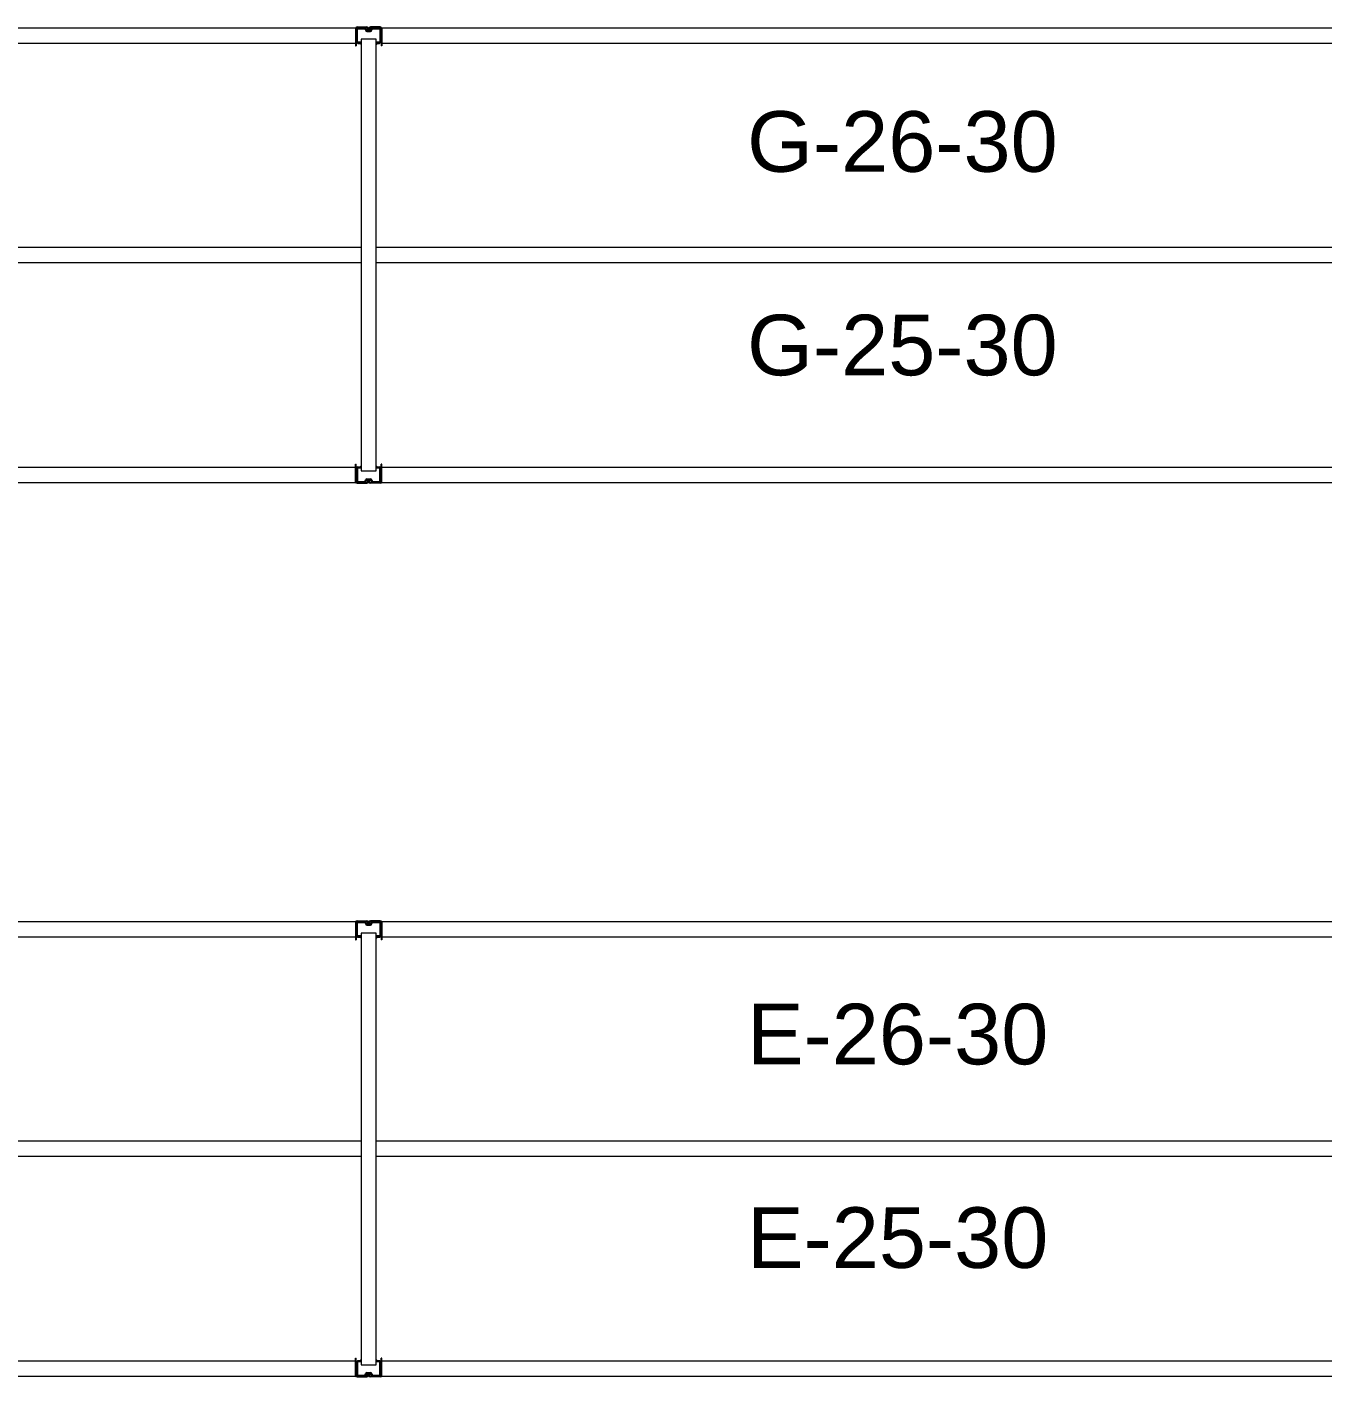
# Model space of a CAD drawing. Header units: inches. Extents: x 2743 to 10591, y -1604 to 5792.
# Drawn here: x 3817.1 to 3988.2, y 137.6 to 315.8 of the extents above; entities that cross this region are included whole.
import ezdxf

# ---------------------------------------------------------------- set-up
doc = ezdxf.new("R2010")
doc.units = ezdxf.units.IN
doc.header["$LTSCALE"] = 0.1875
doc.header["$MEASUREMENT"] = 0
for name, color, linetype, lineweight in [('22 Dimension', 7, 'Continuous', 5), ('32 Echelle', 160, 'Continuous', 15), ('33 Poutre', 30, 'Continuous', 15)]:
    doc.layers.add(name, color=color, linetype=linetype, lineweight=lineweight)
doc.styles.add('arial', font='')
doc.styles.get('arial').set_extended_font_data('Arial')

msp = doc.modelspace()

# ---------------------------------------------------------------- hatches: boundary and pattern name
at = {"layer": '32 Echelle'}
for points in [[(3861.20882, 313.49574), (3861.20882, 313.68324), (3861.02132, 313.68324)], [(3861.20882, 313.49574), (3861.20882, 313.68324), (3861.02132, 313.68324)], [(3861.20882, 313.49574), (3861.20882, 313.68324), (3861.02132, 313.68324)], [(3863.20882, 313.49574), (3863.20882, 313.68324), (3863.39632, 313.68324)], [(3863.20882, 313.49574), (3863.20882, 313.68324), (3863.39632, 313.68324)], [(3863.20882, 313.49574), (3863.20882, 313.68324), (3863.39632, 313.68324)], [(3861.20882, 257.87074), (3861.20882, 257.68324), (3861.02132, 257.68324)], [(3861.20882, 257.87074), (3861.20882, 257.68324), (3861.02132, 257.68324)], [(3861.20882, 257.87074), (3861.20882, 257.68324), (3861.02132, 257.68324)], [(3863.20882, 257.87074), (3863.20882, 257.68324), (3863.39632, 257.68324)], [(3863.20882, 257.87074), (3863.20882, 257.68324), (3863.39632, 257.68324)], [(3863.20882, 257.87074), (3863.20882, 257.68324), (3863.39632, 257.68324)], [(3861.20882, 195.49574), (3861.20882, 195.68324), (3861.02132, 195.68324)], [(3861.20882, 195.49574), (3861.20882, 195.68324), (3861.02132, 195.68324)], [(3861.20882, 195.49574), (3861.20882, 195.68324), (3861.02132, 195.68324)], [(3863.20882, 195.49574), (3863.20882, 195.68324), (3863.39632, 195.68324)], [(3863.20882, 195.49574), (3863.20882, 195.68324), (3863.39632, 195.68324)], [(3863.20882, 195.49574), (3863.20882, 195.68324), (3863.39632, 195.68324)], [(3861.20882, 139.87074), (3861.20882, 139.68324), (3861.02132, 139.68324)], [(3861.20882, 139.87074), (3861.20882, 139.68324), (3861.02132, 139.68324)], [(3861.20882, 139.87074), (3861.20882, 139.68324), (3861.02132, 139.68324)], [(3863.20882, 139.87074), (3863.20882, 139.68324), (3863.39632, 139.68324)], [(3863.20882, 139.87074), (3863.20882, 139.68324), (3863.39632, 139.68324)], [(3863.20882, 139.87074), (3863.20882, 139.68324), (3863.39632, 139.68324)]]:
    msp.add_hatch(color=256, dxfattribs=at).paths.add_polyline_path(points)

# ---------------------------------------------------------------- linework, layer by layer
at = {"layer": '22 Dimension'}
for p, q in [((3861.20882, 286.68324), (3715.58382, 286.68324)), ((4008.83382, 286.68324), (3863.20882, 286.68324)), ((3861.20882, 284.68324), (3715.58382, 284.68324)), ((4008.83382, 284.68324), (3863.20882, 284.68324)), ((3861.20882, 168.68324), (3715.58382, 168.68324)), ((4008.83382, 168.68324), (3863.20882, 168.68324)), ((3861.20882, 166.68324), (3715.58382, 166.68324)), ((4008.83382, 166.68324), (3863.20882, 166.68324))]:
    msp.add_line(p, q, dxfattribs=at)
at = {"layer": '32 Echelle', "linetype": 'Continuous', "lineweight": 25}
for p, q in [((3860.58386, 315.49949), (3860.58386, 313.86699)), ((3860.58386, 315.49949), (3860.58386, 313.86699)), ((3860.58386, 315.49949), (3860.58386, 313.86699)), ((3860.67386, 313.86699), (3860.67386, 315.49949)), ((3860.67386, 313.86699), (3860.67386, 315.49949)), ((3860.67386, 313.86699), (3860.67386, 315.49949)), ((3861.69645, 315.68324), (3860.76761, 315.68324)), ((3861.69645, 315.68324), (3860.76761, 315.68324)), ((3861.69645, 315.68324), (3860.76761, 315.68324)), ((3860.76761, 315.59324), (3861.69645, 315.59324)), ((3860.76761, 315.59324), (3861.69645, 315.59324)), ((3860.76761, 315.59324), (3861.69645, 315.59324)), ((3861.7861, 315.5269), (3861.83001, 315.38326)), ((3861.7861, 315.5269), (3861.83001, 315.38326)), ((3861.7861, 315.5269), (3861.83001, 315.38326)), ((3861.91608, 315.40958), (3861.87217, 315.55321)), ((3861.91608, 315.40958), (3861.87217, 315.55321)), ((3861.91608, 315.40958), (3861.87217, 315.55321)), ((3862.54547, 315.55321), (3862.50155, 315.40958)), ((3862.54547, 315.55321), (3862.50155, 315.40958)), ((3862.54547, 315.55321), (3862.50155, 315.40958)), ((3862.58762, 315.38326), (3862.63153, 315.5269)), ((3862.58762, 315.38326), (3862.63153, 315.5269)), ((3862.58762, 315.38326), (3862.63153, 315.5269)), ((3863.65002, 315.68324), (3862.72119, 315.68324)), ((3863.65002, 315.68324), (3862.72119, 315.68324)), ((3863.65002, 315.68324), (3862.72119, 315.68324)), ((3862.72119, 315.59324), (3863.65002, 315.59324)), ((3862.72119, 315.59324), (3863.65002, 315.59324)), ((3862.72119, 315.59324), (3863.65002, 315.59324)), ((3863.74377, 315.49949), (3863.74377, 313.86699)), ((3863.74377, 315.49949), (3863.74377, 313.86699)), ((3863.74377, 315.49949), (3863.74377, 313.86699)), ((3863.83377, 313.86699), (3863.83377, 315.49949)), ((3863.83377, 313.86699), (3863.83377, 315.49949)), ((3863.83377, 313.86699), (3863.83377, 315.49949)), ((3861.18386, 313.77324), (3860.76761, 313.77324)), ((3861.18386, 313.77324), (3860.76761, 313.77324)), ((3861.18386, 313.77324), (3860.76761, 313.77324)), ((3861.18386, 313.68324), (3861.18386, 313.77324)), ((3861.18386, 313.68324), (3861.18386, 313.77324)), ((3861.18386, 313.68324), (3861.18386, 313.77324)), ((3862.4119, 315.34324), (3862.00573, 315.34324)), ((3862.4119, 315.34324), (3862.00573, 315.34324)), ((3862.4119, 315.34324), (3862.00573, 315.34324)), ((3862.00573, 315.25324), (3862.4119, 315.25324)), ((3862.00573, 315.25324), (3862.4119, 315.25324)), ((3862.00573, 315.25324), (3862.4119, 315.25324)), ((3863.65002, 313.77324), (3863.23377, 313.77324)), ((3863.23377, 313.77324), (3863.23377, 313.68324)), ((3863.65002, 313.77324), (3863.23377, 313.77324)), ((3863.23377, 313.77324), (3863.23377, 313.68324)), ((3863.65002, 313.77324), (3863.23377, 313.77324)), ((3863.23377, 313.77324), (3863.23377, 313.68324)), ((3860.76761, 313.68324), (3861.18386, 313.68324)), ((3860.76761, 313.68324), (3861.18386, 313.68324)), ((3860.76761, 313.68324), (3861.18386, 313.68324)), ((3863.23377, 313.68324), (3863.65002, 313.68324)), ((3863.23377, 313.68324), (3863.65002, 313.68324)), ((3863.23377, 313.68324), (3863.65002, 313.68324)), ((3860.58386, 255.86699), (3860.58386, 257.49949)), ((3860.58386, 255.86699), (3860.58386, 257.49949)), ((3860.58386, 255.86699), (3860.58386, 257.49949)), ((3860.67386, 257.49949), (3860.67386, 255.86699)), ((3860.67386, 257.49949), (3860.67386, 255.86699)), ((3860.67386, 257.49949), (3860.67386, 255.86699)), ((3860.76761, 257.68324), (3861.18386, 257.68324)), ((3860.76761, 257.68324), (3861.18386, 257.68324)), ((3860.76761, 257.68324), (3861.18386, 257.68324)), ((3861.18386, 257.59324), (3860.76761, 257.59324)), ((3861.18386, 257.59324), (3860.76761, 257.59324)), ((3861.18386, 257.59324), (3860.76761, 257.59324)), ((3861.18386, 257.68324), (3861.18386, 257.59324)), ((3861.18386, 257.68324), (3861.18386, 257.59324)), ((3861.18386, 257.68324), (3861.18386, 257.59324)), ((3863.23377, 257.68324), (3863.65002, 257.68324)), ((3863.23377, 257.59324), (3863.23377, 257.68324)), ((3863.23377, 257.68324), (3863.65002, 257.68324)), ((3863.23377, 257.59324), (3863.23377, 257.68324)), ((3863.23377, 257.68324), (3863.65002, 257.68324)), ((3863.23377, 257.59324), (3863.23377, 257.68324)), ((3863.65002, 257.59324), (3863.23377, 257.59324)), ((3863.65002, 257.59324), (3863.23377, 257.59324)), ((3863.65002, 257.59324), (3863.23377, 257.59324)), ((3863.74377, 255.86699), (3863.74377, 257.49949)), ((3863.74377, 255.86699), (3863.74377, 257.49949)), ((3863.74377, 255.86699), (3863.74377, 257.49949)), ((3863.83377, 257.49949), (3863.83377, 255.86699)), ((3863.83377, 257.49949), (3863.83377, 255.86699)), ((3863.83377, 257.49949), (3863.83377, 255.86699)), ((3860.76761, 255.77324), (3861.69645, 255.77324)), ((3860.76761, 255.77324), (3861.69645, 255.77324)), ((3860.76761, 255.77324), (3861.69645, 255.77324)), ((3861.69645, 255.68324), (3860.76761, 255.68324)), ((3861.69645, 255.68324), (3860.76761, 255.68324)), ((3861.69645, 255.68324), (3860.76761, 255.68324)), ((3861.7861, 255.83958), (3861.83001, 255.98321)), ((3861.7861, 255.83958), (3861.83001, 255.98321)), ((3861.7861, 255.83958), (3861.83001, 255.98321)), ((3861.91608, 255.9569), (3861.87217, 255.81326)), ((3861.91608, 255.9569), (3861.87217, 255.81326)), ((3861.91608, 255.9569), (3861.87217, 255.81326)), ((3862.00573, 256.11324), (3862.4119, 256.11324)), ((3862.00573, 256.11324), (3862.4119, 256.11324)), ((3862.00573, 256.11324), (3862.4119, 256.11324)), ((3862.4119, 256.02324), (3862.00573, 256.02324)), ((3862.4119, 256.02324), (3862.00573, 256.02324)), ((3862.4119, 256.02324), (3862.00573, 256.02324)), ((3862.54547, 255.81326), (3862.50155, 255.9569)), ((3862.54547, 255.81326), (3862.50155, 255.9569)), ((3862.54547, 255.81326), (3862.50155, 255.9569)), ((3862.58762, 255.98321), (3862.63153, 255.83958)), ((3862.58762, 255.98321), (3862.63153, 255.83958)), ((3862.58762, 255.98321), (3862.63153, 255.83958)), ((3862.72119, 255.77324), (3863.65002, 255.77324)), ((3862.72119, 255.77324), (3863.65002, 255.77324)), ((3862.72119, 255.77324), (3863.65002, 255.77324)), ((3863.65002, 255.68324), (3862.72119, 255.68324)), ((3863.65002, 255.68324), (3862.72119, 255.68324)), ((3863.65002, 255.68324), (3862.72119, 255.68324)), ((3860.58386, 197.49949), (3860.58386, 195.86699)), ((3860.58386, 197.49949), (3860.58386, 195.86699)), ((3860.58386, 197.49949), (3860.58386, 195.86699)), ((3860.67386, 195.86699), (3860.67386, 197.49949)), ((3860.67386, 195.86699), (3860.67386, 197.49949)), ((3860.67386, 195.86699), (3860.67386, 197.49949)), ((3861.69645, 197.68324), (3860.76761, 197.68324)), ((3861.69645, 197.68324), (3860.76761, 197.68324)), ((3861.69645, 197.68324), (3860.76761, 197.68324)), ((3860.76761, 197.59324), (3861.69645, 197.59324)), ((3860.76761, 197.59324), (3861.69645, 197.59324)), ((3860.76761, 197.59324), (3861.69645, 197.59324)), ((3861.7861, 197.5269), (3861.83001, 197.38326)), ((3861.7861, 197.5269), (3861.83001, 197.38326)), ((3861.7861, 197.5269), (3861.83001, 197.38326)), ((3861.91608, 197.40958), (3861.87217, 197.55321)), ((3861.91608, 197.40958), (3861.87217, 197.55321)), ((3861.91608, 197.40958), (3861.87217, 197.55321)), ((3862.4119, 197.34324), (3862.00573, 197.34324)), ((3862.4119, 197.34324), (3862.00573, 197.34324)), ((3862.4119, 197.34324), (3862.00573, 197.34324)), ((3862.00573, 197.25324), (3862.4119, 197.25324)), ((3862.00573, 197.25324), (3862.4119, 197.25324)), ((3862.00573, 197.25324), (3862.4119, 197.25324)), ((3862.54547, 197.55321), (3862.50155, 197.40958)), ((3862.54547, 197.55321), (3862.50155, 197.40958)), ((3862.54547, 197.55321), (3862.50155, 197.40958)), ((3862.58762, 197.38326), (3862.63153, 197.5269)), ((3862.58762, 197.38326), (3862.63153, 197.5269)), ((3862.58762, 197.38326), (3862.63153, 197.5269)), ((3863.65002, 197.68324), (3862.72119, 197.68324)), ((3863.65002, 197.68324), (3862.72119, 197.68324)), ((3863.65002, 197.68324), (3862.72119, 197.68324)), ((3862.72119, 197.59324), (3863.65002, 197.59324)), ((3862.72119, 197.59324), (3863.65002, 197.59324)), ((3862.72119, 197.59324), (3863.65002, 197.59324)), ((3863.74377, 197.49949), (3863.74377, 195.86699)), ((3863.74377, 197.49949), (3863.74377, 195.86699)), ((3863.74377, 197.49949), (3863.74377, 195.86699)), ((3863.83377, 195.86699), (3863.83377, 197.49949)), ((3863.83377, 195.86699), (3863.83377, 197.49949)), ((3863.83377, 195.86699), (3863.83377, 197.49949)), ((3861.18386, 195.77324), (3860.76761, 195.77324)), ((3861.18386, 195.77324), (3860.76761, 195.77324)), ((3861.18386, 195.77324), (3860.76761, 195.77324)), ((3860.76761, 195.68324), (3861.18386, 195.68324)), ((3860.76761, 195.68324), (3861.18386, 195.68324)), ((3860.76761, 195.68324), (3861.18386, 195.68324)), ((3861.18386, 195.68324), (3861.18386, 195.77324)), ((3861.18386, 195.68324), (3861.18386, 195.77324)), ((3861.18386, 195.68324), (3861.18386, 195.77324)), ((3863.65002, 195.77324), (3863.23377, 195.77324)), ((3863.23377, 195.77324), (3863.23377, 195.68324)), ((3863.65002, 195.77324), (3863.23377, 195.77324)), ((3863.23377, 195.77324), (3863.23377, 195.68324)), ((3863.65002, 195.77324), (3863.23377, 195.77324)), ((3863.23377, 195.77324), (3863.23377, 195.68324)), ((3863.23377, 195.68324), (3863.65002, 195.68324)), ((3863.23377, 195.68324), (3863.65002, 195.68324)), ((3863.23377, 195.68324), (3863.65002, 195.68324)), ((3860.58386, 137.86699), (3860.58386, 139.49949)), ((3860.58386, 137.86699), (3860.58386, 139.49949)), ((3860.58386, 137.86699), (3860.58386, 139.49949)), ((3860.67386, 139.49949), (3860.67386, 137.86699)), ((3860.67386, 139.49949), (3860.67386, 137.86699)), ((3860.67386, 139.49949), (3860.67386, 137.86699)), ((3860.76761, 139.68324), (3861.18386, 139.68324)), ((3860.76761, 139.68324), (3861.18386, 139.68324)), ((3860.76761, 139.68324), (3861.18386, 139.68324)), ((3861.18386, 139.59324), (3860.76761, 139.59324)), ((3861.18386, 139.59324), (3860.76761, 139.59324)), ((3861.18386, 139.59324), (3860.76761, 139.59324)), ((3861.18386, 139.68324), (3861.18386, 139.59324)), ((3861.18386, 139.68324), (3861.18386, 139.59324)), ((3861.18386, 139.68324), (3861.18386, 139.59324)), ((3863.23377, 139.68324), (3863.65002, 139.68324)), ((3863.23377, 139.59324), (3863.23377, 139.68324)), ((3863.23377, 139.68324), (3863.65002, 139.68324)), ((3863.23377, 139.59324), (3863.23377, 139.68324)), ((3863.23377, 139.68324), (3863.65002, 139.68324)), ((3863.23377, 139.59324), (3863.23377, 139.68324)), ((3863.65002, 139.59324), (3863.23377, 139.59324)), ((3863.65002, 139.59324), (3863.23377, 139.59324)), ((3863.65002, 139.59324), (3863.23377, 139.59324)), ((3863.74377, 137.86699), (3863.74377, 139.49949)), ((3863.74377, 137.86699), (3863.74377, 139.49949)), ((3863.74377, 137.86699), (3863.74377, 139.49949)), ((3863.83377, 139.49949), (3863.83377, 137.86699)), ((3863.83377, 139.49949), (3863.83377, 137.86699)), ((3863.83377, 139.49949), (3863.83377, 137.86699)), ((3860.76761, 137.77324), (3861.69645, 137.77324)), ((3860.76761, 137.77324), (3861.69645, 137.77324)), ((3860.76761, 137.77324), (3861.69645, 137.77324)), ((3861.69645, 137.68324), (3860.76761, 137.68324)), ((3861.69645, 137.68324), (3860.76761, 137.68324)), ((3861.69645, 137.68324), (3860.76761, 137.68324)), ((3861.7861, 137.83958), (3861.83001, 137.98321)), ((3861.7861, 137.83958), (3861.83001, 137.98321)), ((3861.7861, 137.83958), (3861.83001, 137.98321)), ((3861.91608, 137.9569), (3861.87217, 137.81326)), ((3861.91608, 137.9569), (3861.87217, 137.81326)), ((3861.91608, 137.9569), (3861.87217, 137.81326)), ((3862.00573, 138.11324), (3862.4119, 138.11324)), ((3862.00573, 138.11324), (3862.4119, 138.11324)), ((3862.00573, 138.11324), (3862.4119, 138.11324)), ((3862.4119, 138.02324), (3862.00573, 138.02324)), ((3862.4119, 138.02324), (3862.00573, 138.02324)), ((3862.4119, 138.02324), (3862.00573, 138.02324)), ((3862.54547, 137.81326), (3862.50155, 137.9569)), ((3862.54547, 137.81326), (3862.50155, 137.9569)), ((3862.54547, 137.81326), (3862.50155, 137.9569)), ((3862.58762, 137.98321), (3862.63153, 137.83958)), ((3862.58762, 137.98321), (3862.63153, 137.83958)), ((3862.58762, 137.98321), (3862.63153, 137.83958)), ((3862.72119, 137.77324), (3863.65002, 137.77324)), ((3862.72119, 137.77324), (3863.65002, 137.77324)), ((3862.72119, 137.77324), (3863.65002, 137.77324)), ((3863.65002, 137.68324), (3862.72119, 137.68324)), ((3863.65002, 137.68324), (3862.72119, 137.68324)), ((3863.65002, 137.68324), (3862.72119, 137.68324))]:
    msp.add_line(p, q, dxfattribs=at)
at = {"layer": '32 Echelle'}
for p, q in [((3863.20882, 314.18324), (3861.20882, 314.18324)), ((3861.20882, 314.18324), (3861.20882, 257.18324)), ((3863.20882, 314.18324), (3861.20882, 314.18324)), ((3861.20882, 314.18324), (3861.20882, 257.18324)), ((3863.20882, 314.18324), (3861.20882, 314.18324)), ((3861.20882, 314.18324), (3861.20882, 257.18324)), ((3863.20882, 257.18324), (3863.20882, 314.18324)), ((3863.20882, 257.18324), (3863.20882, 314.18324)), ((3863.20882, 257.18324), (3863.20882, 314.18324)), ((3861.20882, 313.68324), (3861.02132, 313.68324)), ((3861.20882, 313.49574), (3861.02132, 313.68324)), ((3861.20882, 313.68324), (3861.02132, 313.68324)), ((3861.20882, 313.49574), (3861.02132, 313.68324)), ((3861.20882, 313.68324), (3861.02132, 313.68324)), ((3861.20882, 313.49574), (3861.02132, 313.68324)), ((3861.20882, 313.49574), (3861.20882, 313.68324)), ((3861.20882, 313.49574), (3861.20882, 313.68324)), ((3861.20882, 313.49574), (3861.20882, 313.68324)), ((3863.20882, 313.68324), (3863.39632, 313.68324)), ((3863.20882, 313.49574), (3863.20882, 313.68324)), ((3863.20882, 313.49574), (3863.39632, 313.68324)), ((3863.20882, 313.68324), (3863.39632, 313.68324)), ((3863.20882, 313.49574), (3863.20882, 313.68324)), ((3863.20882, 313.49574), (3863.39632, 313.68324)), ((3863.20882, 313.68324), (3863.39632, 313.68324)), ((3863.20882, 313.49574), (3863.20882, 313.68324)), ((3863.20882, 313.49574), (3863.39632, 313.68324)), ((3861.20882, 257.87074), (3861.02132, 257.68324)), ((3861.20882, 257.87074), (3861.02132, 257.68324)), ((3861.20882, 257.87074), (3861.02132, 257.68324)), ((3861.20882, 257.68324), (3861.02132, 257.68324)), ((3861.20882, 257.68324), (3861.02132, 257.68324)), ((3861.20882, 257.68324), (3861.02132, 257.68324)), ((3861.20882, 257.87074), (3861.20882, 257.68324)), ((3861.20882, 257.87074), (3861.20882, 257.68324)), ((3861.20882, 257.87074), (3861.20882, 257.68324)), ((3861.20882, 257.18324), (3863.20882, 257.18324)), ((3861.20882, 257.18324), (3863.20882, 257.18324)), ((3861.20882, 257.18324), (3863.20882, 257.18324)), ((3863.20882, 257.87074), (3863.20882, 257.68324)), ((3863.20882, 257.87074), (3863.39632, 257.68324)), ((3863.20882, 257.87074), (3863.20882, 257.68324)), ((3863.20882, 257.87074), (3863.39632, 257.68324)), ((3863.20882, 257.87074), (3863.20882, 257.68324)), ((3863.20882, 257.87074), (3863.39632, 257.68324)), ((3863.20882, 257.68324), (3863.39632, 257.68324)), ((3863.20882, 257.68324), (3863.39632, 257.68324)), ((3863.20882, 257.68324), (3863.39632, 257.68324)), ((3863.20882, 196.18324), (3861.20882, 196.18324)), ((3861.20882, 196.18324), (3861.20882, 139.18324)), ((3863.20882, 196.18324), (3861.20882, 196.18324)), ((3861.20882, 196.18324), (3861.20882, 139.18324)), ((3863.20882, 196.18324), (3861.20882, 196.18324)), ((3861.20882, 196.18324), (3861.20882, 139.18324)), ((3863.20882, 139.18324), (3863.20882, 196.18324)), ((3863.20882, 139.18324), (3863.20882, 196.18324)), ((3863.20882, 139.18324), (3863.20882, 196.18324)), ((3861.20882, 195.68324), (3861.02132, 195.68324)), ((3861.20882, 195.49574), (3861.02132, 195.68324)), ((3861.20882, 195.68324), (3861.02132, 195.68324)), ((3861.20882, 195.49574), (3861.02132, 195.68324)), ((3861.20882, 195.68324), (3861.02132, 195.68324)), ((3861.20882, 195.49574), (3861.02132, 195.68324)), ((3861.20882, 195.49574), (3861.20882, 195.68324)), ((3861.20882, 195.49574), (3861.20882, 195.68324)), ((3861.20882, 195.49574), (3861.20882, 195.68324)), ((3863.20882, 195.68324), (3863.39632, 195.68324)), ((3863.20882, 195.49574), (3863.20882, 195.68324)), ((3863.20882, 195.49574), (3863.39632, 195.68324)), ((3863.20882, 195.68324), (3863.39632, 195.68324)), ((3863.20882, 195.49574), (3863.20882, 195.68324)), ((3863.20882, 195.49574), (3863.39632, 195.68324)), ((3863.20882, 195.68324), (3863.39632, 195.68324)), ((3863.20882, 195.49574), (3863.20882, 195.68324)), ((3863.20882, 195.49574), (3863.39632, 195.68324)), ((3861.20882, 139.87074), (3861.02132, 139.68324)), ((3861.20882, 139.87074), (3861.02132, 139.68324)), ((3861.20882, 139.87074), (3861.02132, 139.68324)), ((3861.20882, 139.68324), (3861.02132, 139.68324)), ((3861.20882, 139.68324), (3861.02132, 139.68324)), ((3861.20882, 139.68324), (3861.02132, 139.68324)), ((3861.20882, 139.87074), (3861.20882, 139.68324)), ((3861.20882, 139.87074), (3861.20882, 139.68324)), ((3861.20882, 139.87074), (3861.20882, 139.68324)), ((3861.20882, 139.18324), (3863.20882, 139.18324)), ((3861.20882, 139.18324), (3863.20882, 139.18324)), ((3861.20882, 139.18324), (3863.20882, 139.18324)), ((3863.20882, 139.87074), (3863.20882, 139.68324)), ((3863.20882, 139.87074), (3863.39632, 139.68324)), ((3863.20882, 139.87074), (3863.20882, 139.68324)), ((3863.20882, 139.87074), (3863.39632, 139.68324)), ((3863.20882, 139.87074), (3863.20882, 139.68324)), ((3863.20882, 139.87074), (3863.39632, 139.68324)), ((3863.20882, 139.68324), (3863.39632, 139.68324)), ((3863.20882, 139.68324), (3863.39632, 139.68324)), ((3863.20882, 139.68324), (3863.39632, 139.68324))]:
    msp.add_line(p, q, dxfattribs=at)
at = {"layer": '32 Echelle', "linetype": 'Continuous', "lineweight": 25}
for centre, radius, start, end in [((3860.76761, 315.49949), 0.18375, 90, 180), ((3860.76761, 315.49949), 0.18375, 90, 180), ((3860.76761, 315.49949), 0.18375, 90, 180), ((3860.76761, 315.49949), 0.09375, 90, 180), ((3860.76761, 315.49949), 0.09375, 90, 180), ((3860.76761, 315.49949), 0.09375, 90, 180), ((3861.69645, 315.49949), 0.18375, 17, 90), ((3861.69645, 315.49949), 0.18375, 17, 90), ((3861.69645, 315.49949), 0.18375, 17, 90), ((3861.69645, 315.49949), 0.09375, 17, 90), ((3861.69645, 315.49949), 0.09375, 17, 90), ((3861.69645, 315.49949), 0.09375, 17, 90), ((3862.72119, 315.49949), 0.18375, 90, 163), ((3862.72119, 315.49949), 0.18375, 90, 163), ((3862.72119, 315.49949), 0.18375, 90, 163), ((3862.72119, 315.49949), 0.09375, 90, 163), ((3862.72119, 315.49949), 0.09375, 90, 163), ((3862.72119, 315.49949), 0.09375, 90, 163), ((3863.65002, 315.49949), 0.18375, 0, 90), ((3863.65002, 315.49949), 0.18375, 0, 90), ((3863.65002, 315.49949), 0.18375, 0, 90), ((3863.65002, 315.49949), 0.09375, 0, 90), ((3863.65002, 315.49949), 0.09375, 0, 90), ((3863.65002, 315.49949), 0.09375, 0, 90), ((3860.76761, 313.86699), 0.18375, 180, 270), ((3860.76761, 313.86699), 0.18375, 180, 270), ((3860.76761, 313.86699), 0.18375, 180, 270), ((3860.76761, 313.86699), 0.09375, 180, 270), ((3860.76761, 313.86699), 0.09375, 180, 270), ((3860.76761, 313.86699), 0.09375, 180, 270), ((3862.00573, 315.43699), 0.18375, 197, 270), ((3862.00573, 315.43699), 0.18375, 197, 270), ((3862.00573, 315.43699), 0.18375, 197, 270), ((3862.00573, 315.43699), 0.09375, 197, 270), ((3862.00573, 315.43699), 0.09375, 197, 270), ((3862.00573, 315.43699), 0.09375, 197, 270), ((3862.4119, 315.43699), 0.09375, 270, 343), ((3862.4119, 315.43699), 0.09375, 270, 343), ((3862.4119, 315.43699), 0.09375, 270, 343), ((3862.4119, 315.43699), 0.18375, 270, 343), ((3862.4119, 315.43699), 0.18375, 270, 343), ((3862.4119, 315.43699), 0.18375, 270, 343), ((3863.65002, 313.86699), 0.09375, 270, 0), ((3863.65002, 313.86699), 0.18375, 270, 0), ((3863.65002, 313.86699), 0.09375, 270, 0), ((3863.65002, 313.86699), 0.18375, 270, 0), ((3863.65002, 313.86699), 0.09375, 270, 0), ((3863.65002, 313.86699), 0.18375, 270, 0), ((3860.76761, 257.49949), 0.18375, 90, 180), ((3860.76761, 257.49949), 0.18375, 90, 180), ((3860.76761, 257.49949), 0.18375, 90, 180), ((3860.76761, 257.49949), 0.09375, 90, 180), ((3860.76761, 257.49949), 0.09375, 90, 180), ((3860.76761, 257.49949), 0.09375, 90, 180), ((3863.65002, 257.49949), 0.18375, 0, 90), ((3863.65002, 257.49949), 0.18375, 0, 90), ((3863.65002, 257.49949), 0.18375, 0, 90), ((3863.65002, 257.49949), 0.09375, 0, 90), ((3863.65002, 257.49949), 0.09375, 0, 90), ((3863.65002, 257.49949), 0.09375, 0, 90), ((3860.76761, 255.86699), 0.18375, 180, 270), ((3860.76761, 255.86699), 0.18375, 180, 270), ((3860.76761, 255.86699), 0.18375, 180, 270), ((3860.76761, 255.86699), 0.09375, 180, 270), ((3860.76761, 255.86699), 0.09375, 180, 270), ((3860.76761, 255.86699), 0.09375, 180, 270), ((3861.69645, 255.86699), 0.09375, 270, 343), ((3861.69645, 255.86699), 0.09375, 270, 343), ((3861.69645, 255.86699), 0.09375, 270, 343), ((3861.69645, 255.86699), 0.18375, 270, 343), ((3861.69645, 255.86699), 0.18375, 270, 343), ((3861.69645, 255.86699), 0.18375, 270, 343), ((3862.00573, 255.92949), 0.18375, 90, 163), ((3862.00573, 255.92949), 0.18375, 90, 163), ((3862.00573, 255.92949), 0.18375, 90, 163), ((3862.00573, 255.92949), 0.09375, 90, 163), ((3862.00573, 255.92949), 0.09375, 90, 163), ((3862.00573, 255.92949), 0.09375, 90, 163), ((3862.4119, 255.92949), 0.18375, 17, 90), ((3862.4119, 255.92949), 0.18375, 17, 90), ((3862.4119, 255.92949), 0.18375, 17, 90), ((3862.4119, 255.92949), 0.09375, 17, 90), ((3862.4119, 255.92949), 0.09375, 17, 90), ((3862.4119, 255.92949), 0.09375, 17, 90), ((3862.72119, 255.86699), 0.18375, 197, 270), ((3862.72119, 255.86699), 0.18375, 197, 270), ((3862.72119, 255.86699), 0.18375, 197, 270), ((3862.72119, 255.86699), 0.09375, 197, 270), ((3862.72119, 255.86699), 0.09375, 197, 270), ((3862.72119, 255.86699), 0.09375, 197, 270), ((3863.65002, 255.86699), 0.09375, 270, 0), ((3863.65002, 255.86699), 0.18375, 270, 0), ((3863.65002, 255.86699), 0.09375, 270, 0), ((3863.65002, 255.86699), 0.18375, 270, 0), ((3863.65002, 255.86699), 0.09375, 270, 0), ((3863.65002, 255.86699), 0.18375, 270, 0), ((3860.76761, 197.49949), 0.18375, 90, 180), ((3860.76761, 197.49949), 0.18375, 90, 180), ((3860.76761, 197.49949), 0.18375, 90, 180), ((3860.76761, 197.49949), 0.09375, 90, 180), ((3860.76761, 197.49949), 0.09375, 90, 180), ((3860.76761, 197.49949), 0.09375, 90, 180), ((3861.69645, 197.49949), 0.18375, 17, 90), ((3861.69645, 197.49949), 0.18375, 17, 90), ((3861.69645, 197.49949), 0.18375, 17, 90), ((3861.69645, 197.49949), 0.09375, 17, 90), ((3861.69645, 197.49949), 0.09375, 17, 90), ((3861.69645, 197.49949), 0.09375, 17, 90), ((3862.00573, 197.43699), 0.18375, 197, 270), ((3862.00573, 197.43699), 0.18375, 197, 270), ((3862.00573, 197.43699), 0.18375, 197, 270), ((3862.00573, 197.43699), 0.09375, 197, 270), ((3862.00573, 197.43699), 0.09375, 197, 270), ((3862.00573, 197.43699), 0.09375, 197, 270), ((3862.4119, 197.43699), 0.09375, 270, 343), ((3862.4119, 197.43699), 0.09375, 270, 343), ((3862.4119, 197.43699), 0.09375, 270, 343), ((3862.4119, 197.43699), 0.18375, 270, 343), ((3862.4119, 197.43699), 0.18375, 270, 343), ((3862.4119, 197.43699), 0.18375, 270, 343), ((3862.72119, 197.49949), 0.18375, 90, 163), ((3862.72119, 197.49949), 0.18375, 90, 163), ((3862.72119, 197.49949), 0.18375, 90, 163), ((3862.72119, 197.49949), 0.09375, 90, 163), ((3862.72119, 197.49949), 0.09375, 90, 163), ((3862.72119, 197.49949), 0.09375, 90, 163), ((3863.65002, 197.49949), 0.18375, 0, 90), ((3863.65002, 197.49949), 0.18375, 0, 90), ((3863.65002, 197.49949), 0.18375, 0, 90), ((3863.65002, 197.49949), 0.09375, 0, 90), ((3863.65002, 197.49949), 0.09375, 0, 90), ((3863.65002, 197.49949), 0.09375, 0, 90), ((3860.76761, 195.86699), 0.18375, 180, 270), ((3860.76761, 195.86699), 0.18375, 180, 270), ((3860.76761, 195.86699), 0.18375, 180, 270), ((3860.76761, 195.86699), 0.09375, 180, 270), ((3860.76761, 195.86699), 0.09375, 180, 270), ((3860.76761, 195.86699), 0.09375, 180, 270), ((3863.65002, 195.86699), 0.09375, 270, 0), ((3863.65002, 195.86699), 0.18375, 270, 0), ((3863.65002, 195.86699), 0.09375, 270, 0), ((3863.65002, 195.86699), 0.18375, 270, 0), ((3863.65002, 195.86699), 0.09375, 270, 0), ((3863.65002, 195.86699), 0.18375, 270, 0), ((3860.76761, 139.49949), 0.18375, 90, 180), ((3860.76761, 139.49949), 0.18375, 90, 180), ((3860.76761, 139.49949), 0.18375, 90, 180), ((3860.76761, 139.49949), 0.09375, 90, 180), ((3860.76761, 139.49949), 0.09375, 90, 180), ((3860.76761, 139.49949), 0.09375, 90, 180), ((3863.65002, 139.49949), 0.18375, 0, 90), ((3863.65002, 139.49949), 0.18375, 0, 90), ((3863.65002, 139.49949), 0.18375, 0, 90), ((3863.65002, 139.49949), 0.09375, 0, 90), ((3863.65002, 139.49949), 0.09375, 0, 90), ((3863.65002, 139.49949), 0.09375, 0, 90), ((3860.76761, 137.86699), 0.18375, 180, 270), ((3860.76761, 137.86699), 0.18375, 180, 270), ((3860.76761, 137.86699), 0.18375, 180, 270), ((3860.76761, 137.86699), 0.09375, 180, 270), ((3860.76761, 137.86699), 0.09375, 180, 270), ((3860.76761, 137.86699), 0.09375, 180, 270), ((3861.69645, 137.86699), 0.09375, 270, 343), ((3861.69645, 137.86699), 0.09375, 270, 343), ((3861.69645, 137.86699), 0.09375, 270, 343), ((3861.69645, 137.86699), 0.18375, 270, 343), ((3861.69645, 137.86699), 0.18375, 270, 343), ((3861.69645, 137.86699), 0.18375, 270, 343), ((3862.00573, 137.92949), 0.18375, 90, 163), ((3862.00573, 137.92949), 0.18375, 90, 163), ((3862.00573, 137.92949), 0.18375, 90, 163), ((3862.00573, 137.92949), 0.09375, 90, 163), ((3862.00573, 137.92949), 0.09375, 90, 163), ((3862.00573, 137.92949), 0.09375, 90, 163), ((3862.4119, 137.92949), 0.18375, 17, 90), ((3862.4119, 137.92949), 0.18375, 17, 90), ((3862.4119, 137.92949), 0.18375, 17, 90), ((3862.4119, 137.92949), 0.09375, 17, 90), ((3862.4119, 137.92949), 0.09375, 17, 90), ((3862.4119, 137.92949), 0.09375, 17, 90), ((3862.72119, 137.86699), 0.18375, 197, 270), ((3862.72119, 137.86699), 0.18375, 197, 270), ((3862.72119, 137.86699), 0.18375, 197, 270), ((3862.72119, 137.86699), 0.09375, 197, 270), ((3862.72119, 137.86699), 0.09375, 197, 270), ((3862.72119, 137.86699), 0.09375, 197, 270), ((3863.65002, 137.86699), 0.09375, 270, 0), ((3863.65002, 137.86699), 0.18375, 270, 0), ((3863.65002, 137.86699), 0.09375, 270, 0), ((3863.65002, 137.86699), 0.18375, 270, 0), ((3863.65002, 137.86699), 0.09375, 270, 0), ((3863.65002, 137.86699), 0.18375, 270, 0)]:
    msp.add_arc(centre, radius, start, end, dxfattribs=at)
at = {"layer": '33 Poutre'}
for p, q in [((3716.33382, 315.68324), (3860.45882, 315.68324)), ((3860.45882, 315.68324), (3860.45882, 313.68324)), ((3860.45882, 315.68324), (3860.45882, 313.68324)), ((3860.45882, 315.55824), (3860.45882, 313.30224)), ((3860.45882, 315.55824), (3860.45882, 313.30224)), ((3860.57782, 315.55824), (3860.57782, 313.30224)), ((3860.57782, 315.55824), (3860.57782, 313.30224)), ((3860.70282, 315.80224), (3861.96482, 315.80224)), ((3860.70282, 315.80224), (3861.96482, 315.80224)), ((3861.96482, 315.68324), (3860.70282, 315.68324)), ((3861.96482, 315.68324), (3860.70282, 315.68324)), ((3862.08982, 315.34324), (3862.08982, 315.55824)), ((3862.08982, 315.34324), (3862.08982, 315.55824)), ((3862.20882, 315.34324), (3862.20882, 315.55824)), ((3862.20882, 315.34324), (3862.20882, 315.55824)), ((3862.20882, 315.34324), (3862.20882, 315.55824)), ((3862.32782, 315.34324), (3862.32782, 315.55824)), ((3863.71482, 315.80224), (3862.45282, 315.80224)), ((3862.45282, 315.68324), (3863.71482, 315.68324)), ((3863.83982, 315.55824), (3863.83982, 313.30224)), ((3863.95882, 315.68324), (4008.08382, 315.68324)), ((3863.95882, 315.68324), (3863.95882, 313.68324)), ((3863.95882, 315.55824), (3863.95882, 313.30224)), ((3862.08982, 315.34324), (3862.20882, 315.34324)), ((3862.08982, 315.34324), (3862.20882, 315.34324)), ((3862.32782, 315.34324), (3862.20882, 315.34324)), ((3716.33382, 313.68324), (3860.45882, 313.68324)), ((3860.45882, 313.30224), (3860.57782, 313.30224)), ((3860.45882, 313.30224), (3860.57782, 313.30224)), ((3863.95882, 313.30224), (3863.83982, 313.30224)), ((3863.95882, 313.68324), (4008.08382, 313.68324)), ((3716.33382, 257.68324), (3860.45882, 257.68324)), ((3860.45882, 255.80824), (3860.45882, 258.06424)), ((3860.45882, 258.06424), (3860.57782, 258.06424)), ((3860.45882, 255.80824), (3860.45882, 258.06424)), ((3860.45882, 258.06424), (3860.57782, 258.06424)), ((3860.45882, 255.68324), (3860.45882, 257.68324)), ((3860.45882, 255.68324), (3860.45882, 257.68324)), ((3860.57782, 255.80824), (3860.57782, 258.06424)), ((3860.57782, 255.80824), (3860.57782, 258.06424)), ((3863.95882, 258.06424), (3863.83982, 258.06424)), ((3863.83982, 255.80824), (3863.83982, 258.06424)), ((3863.95882, 255.80824), (3863.95882, 258.06424)), ((3863.95882, 257.68324), (4008.08382, 257.68324)), ((3863.95882, 255.68324), (3863.95882, 257.68324)), ((3716.33382, 255.68324), (3860.45882, 255.68324)), ((3861.96482, 255.68324), (3860.70282, 255.68324)), ((3861.96482, 255.68324), (3860.70282, 255.68324)), ((3860.70282, 255.56424), (3861.96482, 255.56424)), ((3860.70282, 255.56424), (3861.96482, 255.56424)), ((3862.08982, 256.02324), (3862.08982, 255.80824)), ((3862.08982, 256.02324), (3862.20882, 256.02324)), ((3862.08982, 256.02324), (3862.08982, 255.80824)), ((3862.08982, 256.02324), (3862.20882, 256.02324)), ((3862.20882, 256.02324), (3862.20882, 255.80824)), ((3862.20882, 256.02324), (3862.20882, 255.80824)), ((3862.20882, 256.02324), (3862.20882, 255.80824)), ((3862.32782, 256.02324), (3862.20882, 256.02324)), ((3862.32782, 256.02324), (3862.32782, 255.80824)), ((3862.45282, 255.68324), (3863.71482, 255.68324)), ((3863.71482, 255.56424), (3862.45282, 255.56424)), ((3863.95882, 255.68324), (4008.08382, 255.68324)), ((3716.33382, 197.68324), (3860.45882, 197.68324)), ((3860.45882, 197.68324), (3860.45882, 195.68324)), ((3860.45882, 197.68324), (3860.45882, 195.68324)), ((3860.45882, 197.55824), (3860.45882, 195.30224)), ((3860.45882, 197.55824), (3860.45882, 195.30224)), ((3860.57782, 197.55824), (3860.57782, 195.30224)), ((3860.57782, 197.55824), (3860.57782, 195.30224)), ((3860.70282, 197.80224), (3861.96482, 197.80224)), ((3860.70282, 197.80224), (3861.96482, 197.80224)), ((3861.96482, 197.68324), (3860.70282, 197.68324)), ((3861.96482, 197.68324), (3860.70282, 197.68324)), ((3862.08982, 197.34324), (3862.08982, 197.55824)), ((3862.08982, 197.34324), (3862.08982, 197.55824)), ((3862.08982, 197.34324), (3862.20882, 197.34324)), ((3862.08982, 197.34324), (3862.20882, 197.34324)), ((3862.20882, 197.34324), (3862.20882, 197.55824)), ((3862.20882, 197.34324), (3862.20882, 197.55824)), ((3862.20882, 197.34324), (3862.20882, 197.55824)), ((3862.32782, 197.34324), (3862.20882, 197.34324)), ((3862.32782, 197.34324), (3862.32782, 197.55824)), ((3863.71482, 197.80224), (3862.45282, 197.80224)), ((3862.45282, 197.68324), (3863.71482, 197.68324)), ((3863.83982, 197.55824), (3863.83982, 195.30224)), ((3863.95882, 197.68324), (4008.08382, 197.68324)), ((3863.95882, 197.68324), (3863.95882, 195.68324)), ((3863.95882, 197.55824), (3863.95882, 195.30224)), ((3716.33382, 195.68324), (3860.45882, 195.68324)), ((3860.45882, 195.30224), (3860.57782, 195.30224)), ((3860.45882, 195.30224), (3860.57782, 195.30224)), ((3863.95882, 195.30224), (3863.83982, 195.30224)), ((3863.95882, 195.68324), (4008.08382, 195.68324)), ((3716.33382, 139.68324), (3860.45882, 139.68324)), ((3860.45882, 137.80824), (3860.45882, 140.06424)), ((3860.45882, 140.06424), (3860.57782, 140.06424)), ((3860.45882, 137.80824), (3860.45882, 140.06424)), ((3860.45882, 140.06424), (3860.57782, 140.06424)), ((3860.45882, 137.68324), (3860.45882, 139.68324)), ((3860.45882, 137.68324), (3860.45882, 139.68324)), ((3860.57782, 137.80824), (3860.57782, 140.06424)), ((3860.57782, 137.80824), (3860.57782, 140.06424)), ((3863.95882, 140.06424), (3863.83982, 140.06424)), ((3863.83982, 137.80824), (3863.83982, 140.06424)), ((3863.95882, 137.80824), (3863.95882, 140.06424)), ((3863.95882, 139.68324), (4008.08382, 139.68324)), ((3863.95882, 137.68324), (3863.95882, 139.68324)), ((3716.33382, 137.68324), (3860.45882, 137.68324)), ((3861.96482, 137.68324), (3860.70282, 137.68324)), ((3861.96482, 137.68324), (3860.70282, 137.68324)), ((3860.70282, 137.56424), (3861.96482, 137.56424)), ((3860.70282, 137.56424), (3861.96482, 137.56424)), ((3862.08982, 138.02324), (3862.08982, 137.80824)), ((3862.08982, 138.02324), (3862.20882, 138.02324)), ((3862.08982, 138.02324), (3862.08982, 137.80824)), ((3862.08982, 138.02324), (3862.20882, 138.02324)), ((3862.20882, 138.02324), (3862.20882, 137.80824)), ((3862.20882, 138.02324), (3862.20882, 137.80824)), ((3862.20882, 138.02324), (3862.20882, 137.80824)), ((3862.32782, 138.02324), (3862.20882, 138.02324)), ((3862.32782, 138.02324), (3862.32782, 137.80824)), ((3862.45282, 137.68324), (3863.71482, 137.68324)), ((3863.71482, 137.56424), (3862.45282, 137.56424)), ((3863.95882, 137.68324), (4008.08382, 137.68324))]:
    msp.add_line(p, q, dxfattribs=at)
for centre, radius, start, end in [((3860.70282, 315.55824), 0.244, 90, 180), ((3860.70282, 315.55824), 0.244, 90, 180), ((3860.70282, 315.55824), 0.125, 90, 180), ((3860.70282, 315.55824), 0.125, 90, 180), ((3861.96482, 315.55824), 0.244, 0, 90), ((3861.96482, 315.55824), 0.244, 0, 90), ((3861.96482, 315.55824), 0.125, 0, 90), ((3861.96482, 315.55824), 0.125, 0, 90), ((3862.45282, 315.55824), 0.244, 90, 180), ((3862.45282, 315.55824), 0.125, 90, 180), ((3863.71482, 315.55824), 0.244, 0, 90), ((3863.71482, 315.55824), 0.125, 0, 90), ((3860.70282, 255.80824), 0.244, 180, 270), ((3860.70282, 255.80824), 0.244, 180, 270), ((3860.70282, 255.80824), 0.125, 180, 270), ((3860.70282, 255.80824), 0.125, 180, 270), ((3861.96482, 255.80824), 0.125, 270, 0), ((3861.96482, 255.80824), 0.244, 270, 0), ((3861.96482, 255.80824), 0.125, 270, 0), ((3861.96482, 255.80824), 0.244, 270, 0), ((3862.45282, 255.80824), 0.244, 180, 270), ((3862.45282, 255.80824), 0.125, 180, 270), ((3863.71482, 255.80824), 0.244, 270, 0), ((3863.71482, 255.80824), 0.125, 270, 0), ((3860.70282, 197.55824), 0.244, 90, 180), ((3860.70282, 197.55824), 0.244, 90, 180), ((3860.70282, 197.55824), 0.125, 90, 180), ((3860.70282, 197.55824), 0.125, 90, 180), ((3861.96482, 197.55824), 0.244, 0, 90), ((3861.96482, 197.55824), 0.244, 0, 90), ((3861.96482, 197.55824), 0.125, 0, 90), ((3861.96482, 197.55824), 0.125, 0, 90), ((3862.45282, 197.55824), 0.244, 90, 180), ((3862.45282, 197.55824), 0.125, 90, 180), ((3863.71482, 197.55824), 0.244, 0, 90), ((3863.71482, 197.55824), 0.125, 0, 90), ((3860.70282, 137.80824), 0.244, 180, 270), ((3860.70282, 137.80824), 0.244, 180, 270), ((3860.70282, 137.80824), 0.125, 180, 270), ((3860.70282, 137.80824), 0.125, 180, 270), ((3861.96482, 137.80824), 0.125, 270, 0), ((3861.96482, 137.80824), 0.244, 270, 0), ((3861.96482, 137.80824), 0.125, 270, 0), ((3861.96482, 137.80824), 0.244, 270, 0), ((3862.45282, 137.80824), 0.244, 180, 270), ((3862.45282, 137.80824), 0.125, 180, 270), ((3863.71482, 137.80824), 0.244, 270, 0), ((3863.71482, 137.80824), 0.125, 270, 0)]:
    msp.add_arc(centre, radius, start, end, dxfattribs=at)

# ---------------------------------------------------------------- texts
at = {"layer": '22 Dimension', "char_height": 8, "attachment_point": 1, "style": 'arial'}
for s, insert in [('{\\fArial Unicode MS|b0|i0|c0|p2;\\C8;G-26-30}', (3912.1526, 304.6847)), ('{\\fArial Unicode MS|b0|i0|c0|p2;\\C8;G-25-30}', (3912.1526, 277.81216)), ('{\\fArial Unicode MS|b0|i0|c0|p2;\\C8;E-26-30}', (3912.1526, 186.83957)), ('{\\fArial Unicode MS|b0|i0|c0|p2;\\C8;E-25-30}', (3912.1526, 159.96703))]:
    msp.add_mtext_dynamic_manual_height_columns(s, width=68.8901007, gutter_width=5, heights=[0], dxfattribs=dict(at, insert=insert))

doc.saveas('drawing.dxf')
